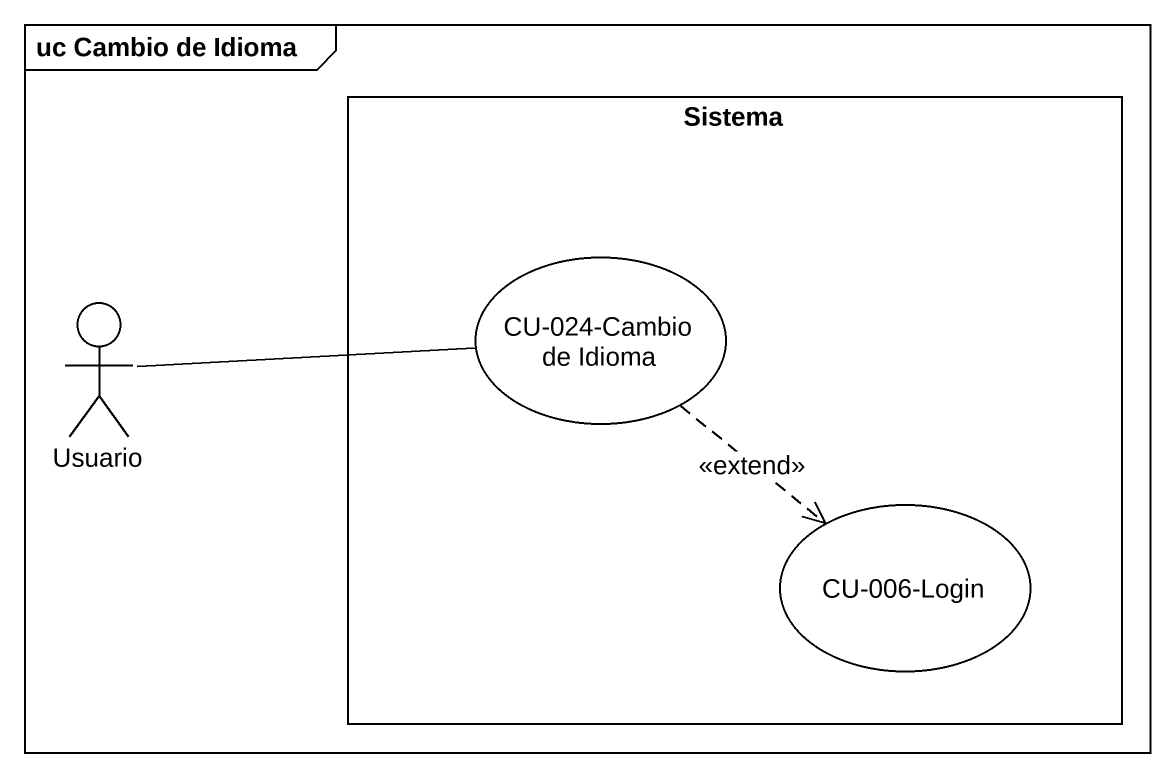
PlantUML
@startuml
mainframe uc Cambio de Idioma
rectangle Sistema {
  usecase "CU-024-Cambio de Idioma" as CU_024_Cambio_de_Idioma
  usecase "CU-006-Login" as CU_006_Login
}
actor Usuario
Usuario -right- CU_024_Cambio_de_Idioma
CU_024_Cambio_de_Idioma ..> CU_006_Login : <<extend>>
@enduml
